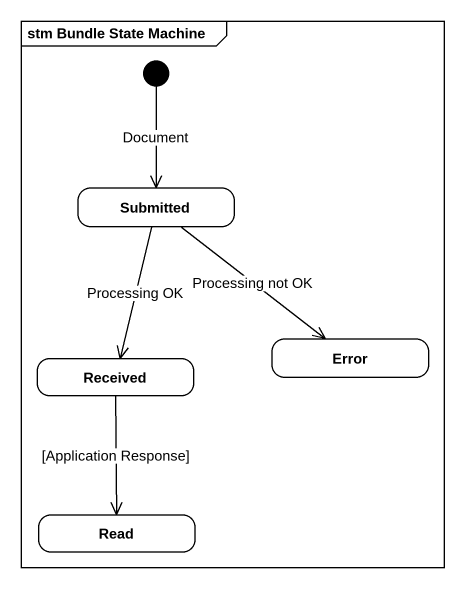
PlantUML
@startuml
mainframe stm Bundle State Machine
hide empty description
state Submitted
state Received
state Error
state Read
[*] --> Submitted : Document
Submitted --> Received : Processing OK
Submitted --> Error : Processing not OK
Received --> Read : [Application Response]
@enduml
